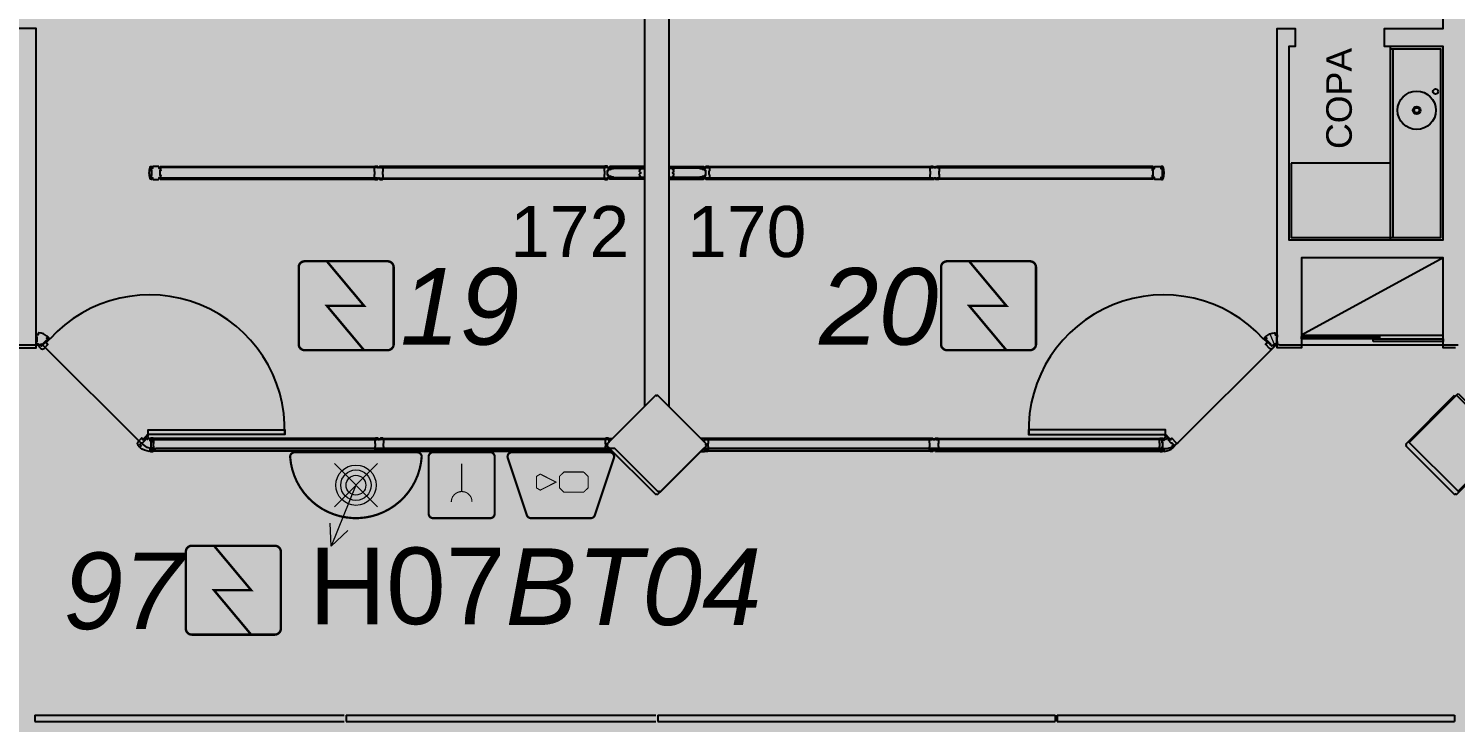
# Model space of a CAD drawing. Header units: metres. Extents: x -331 to 2982, y 362 to 2539.
# Drawn here: x 772.96 to 784.12, y 1624.64 to 1630.07 of the extents above; entities that cross this region are included whole.
import ezdxf

# ---------------------------------------------------------------- set-up
doc = ezdxf.new("R2010")
doc.units = ezdxf.units.M
doc.linetypes.add('XR_BL2_3 PAV$0$CONTINUOUS', pattern=[0])
doc.layers.get('0').update_dxf_attribs({"color": 251})
for name, color, linetype in [('__Lideranças', 251, 'Continuous'), ('ALV', 251, 'Continuous'), ('CX', 251, 'Continuous'), ('DET. FUMAÇA', 1, 'Continuous'), ('Detector_antigo', 84, 'Continuous'), ('Div', 251, 'Continuous'), ('Est', 251, 'Continuous'), ('Mob', 251, 'Continuous'), ('Texto_Salas', 251, 'Continuous'), ('vid', 251, 'Continuous')]:
    doc.layers.add(name, color=color, linetype=linetype)
doc.layers.add('_corredores', color=251, linetype='Continuous', plot=False)
doc.layers.add('_salas', color=251, linetype='Continuous', plot=False)
doc.layers.add('Botoeira_antiga', color=74, linetype='Continuous', lineweight=30)
doc.styles.add('ARIAL', font='arial.ttf')
doc.styles.get("Standard").update_dxf_attribs({"font": 'arial.ttf', "height": 0.3})
doc.styles.add('X3G_ENTITY_1416BAE9', font='arial.ttf', dxfattribs={"height": 0.6})
doc.styles.add('X3G_ENTITY_1422789F', font='arial.ttf', dxfattribs={"height": 0.4})
doc.styles.add('X3G_ENTITY_142278E1', font='arial.ttf', dxfattribs={"height": 0.4})
doc.styles.add('X3G_ENTITY_1422A055', font='arial.ttf', dxfattribs={"height": 0.6})

# ---------------------------------------------------------------- blocks, each defined once
blk = doc.blocks.new('WEW')
at = {"color": 1, "lineweight": 0, "true_color": 0xe60000}
for p, q in [((1781.244, 994.005), (1781.439, 994.482)), ((1781.439, 994.482), (1781.308, 994.36)), ((1781.439, 994.482), (1781.447, 994.302)), ((1781.075, 994.175), (1781.413, 993.836)), ((1781.413, 994.175), (1781.075, 993.836))]:
    blk.add_line(p, q, dxfattribs=at)
at = {"color": 1, "true_color": 0xe60000, "const_width": 0.0172}
for points in [[(1779.259, 993.747), (1780.023, 993.747, 0.511918), (1780.056, 993.793), (1779.907, 994.24, 0.322823), (1779.874, 994.263), (1779.408, 994.263, 0.322823), (1779.375, 994.24), (1779.226, 993.793, 0.511918)], [(1780.193, 994.263), (1780.641, 994.263, -0.414214), (1780.675, 994.229), (1780.675, 993.782, -0.414214), (1780.641, 993.747), (1780.193, 993.747, -0.414214), (1780.159, 993.782), (1780.159, 994.229, -0.414214)], [(1780.764, 993.748), (1781.724, 993.748, 0.435311), (1781.759, 993.784, 0.930949), (1780.73, 993.784, 0.435311)]]:
    blk.add_lwpolyline(points, format="xyb", close=True, dxfattribs=at)
at = {"color": 1, "true_color": 0xe60000, "const_width": 0.0086}
for points in [[(1780.336, 994.135), (1780.338, 994.117), (1780.344, 994.099), (1780.351, 994.088), (1780.365, 994.073), (1780.373, 994.067), (1780.386, 994.06), (1780.397, 994.057), (1780.413, 994.055), (1780.421, 994.055), (1780.431, 994.056), (1780.45, 994.062), (1780.464, 994.07), (1780.477, 994.082), (1780.488, 994.096), (1780.494, 994.11), (1780.497, 994.122), (1780.498, 994.13), (1780.498, 994.136)], [(1780.417, 993.837), (1780.417, 994.055)]]:
    blk.add_lwpolyline(points, dxfattribs=at)
for points in [[(1779.463, 994.06), (1779.617, 994.06), (1779.652, 994.026), (1779.652, 993.936), (1779.617, 993.902), (1779.463, 993.902), (1779.428, 993.936), (1779.428, 994.026)], [(1779.832, 993.936), (1779.832, 994.026), (1779.802, 994.044), (1779.679, 993.981), (1779.802, 993.918)]]:
    blk.add_lwpolyline(points, close=True, dxfattribs=at)
at = {"color": 1, "lineweight": 0, "true_color": 0xe60000}
for radius in [0.158, 0.119, 0.0774]:
    blk.add_circle((1781.244, 994.005), radius, dxfattribs=at)
blk = doc.blocks.new('Detector de fumaça')
at = {"layer": 'DET. FUMAÇA', "linetype": 'Continuous', "lineweight": 15, "const_width": 0.0187}
blk.add_lwpolyline([(774.599, 539.816), (775.249, 539.816, -0.414214), (775.296, 539.769), (775.296, 539.167, -0.414214), (775.249, 539.12), (774.599, 539.12, -0.414214), (774.553, 539.167), (774.553, 539.769, -0.414214)], format="xyb", close=True, dxfattribs=at)
blk.add_lwpolyline([(774.773, 539.816), (775.064, 539.468), (774.773, 539.468), (775.064, 539.12)], dxfattribs=at)

msp = doc.modelspace()

# ---------------------------------------------------------------- hatches: boundary and pattern name
at = {"layer": '_corredores', "transparency": 33554508}
h = msp.add_hatch(color=256, dxfattribs=at)
h.dxf.hatch_style = 1
h.paths.add_polyline_path([(849.579, 1608.941), (849.579, 1612.216), (852.229, 1612.216), (852.229, 1614.651), (851.629, 1614.651), (851.629, 1624.564), (870.399, 1624.564), (870.399, 1626.4), (870.209, 1626.4), (870.209, 1626.597), (870.023, 1626.784), (866.324, 1626.785), (866.308, 1626.751), (866.204, 1626.834), (865.442, 1627.594), (864.014, 1627.594), (862.586, 1627.594), (861.776, 1626.785), (861.74, 1626.785), (861.736, 1626.784), (861.723, 1626.783), (861.705, 1626.783), (858.111, 1626.785), (857.764, 1626.438), (857.417, 1626.785), (853.824, 1626.785), (853.808, 1626.751), (853.704, 1626.834), (852.942, 1627.594), (851.514, 1627.594), (849.768, 1627.594), (849.768, 1626.834), (849.628, 1626.834), (849.628, 1629.914), (841.254, 1629.914), (841.254, 1628.074), (840.494, 1628.074), (840.494, 1627.116), (840.776, 1626.834), (840.394, 1626.452), (840.062, 1626.785), (836.454, 1626.785), (836.439, 1626.751), (836.334, 1626.834), (835.573, 1627.594), (834.144, 1627.594), (832.716, 1627.594), (831.906, 1626.785), (831.87, 1626.785), (831.867, 1626.784), (831.853, 1626.783), (831.835, 1626.783), (828.241, 1626.785), (827.894, 1626.438), (827.548, 1626.785), (823.954, 1626.785), (823.938, 1626.751), (823.834, 1626.834), (823.072, 1627.594), (821.644, 1627.594), (820.215, 1627.594), (819.405, 1626.785), (819.37, 1626.785), (819.366, 1626.784), (819.353, 1626.783), (819.335, 1626.783), (815.741, 1626.785), (815.394, 1626.438), (815.047, 1626.785), (811.454, 1626.785), (811.438, 1626.751), (811.334, 1626.834), (810.572, 1627.594), (809.144, 1627.594), (807.715, 1627.594), (806.906, 1626.785), (806.87, 1626.785), (806.866, 1626.784), (806.853, 1626.783), (806.835, 1626.783), (803.241, 1626.785), (802.894, 1626.438), (802.547, 1626.785), (798.954, 1626.785), (798.938, 1626.751), (798.834, 1626.834), (798.072, 1627.594), (796.644, 1627.594), (795.215, 1627.594), (794.406, 1626.785), (794.37, 1626.785), (794.366, 1626.784), (794.353, 1626.783), (794.335, 1626.783), (790.741, 1626.785), (790.394, 1626.438), (790.047, 1626.785), (786.454, 1626.785), (786.438, 1626.751), (786.334, 1626.834), (785.572, 1627.594), (784.144, 1627.594), (782.716, 1627.594), (781.906, 1626.785), (781.87, 1626.785), (781.866, 1626.784), (781.853, 1626.783), (781.835, 1626.783), (778.241, 1626.785), (777.894, 1626.438), (777.547, 1626.785), (773.954, 1626.785), (773.938, 1626.751), (773.834, 1626.834), (773.072, 1627.594), (771.644, 1627.594), (770.216, 1627.594), (769.406, 1626.785), (769.37, 1626.785), (769.367, 1626.784), (769.353, 1626.783), (769.335, 1626.783), (765.635, 1626.784), (765.449, 1626.597), (765.449, 1626.4), (765.259, 1626.4), (765.259, 1624.564), (770.104, 1624.564), (770.104, 1614.651), (770.414, 1614.651), (770.414, 1605.531), (765.029, 1605.531), (765.029, 1610.831), (763.829, 1610.831), (763.829, 1605.531), (755.929, 1605.531), (755.929, 1610.831), (754.829, 1610.831), (754.829, 1605.531), (746.079, 1605.531), (746.079, 1601.916), (748.449, 1601.916), (748.449, 1603.616), (748.049, 1603.616), (748.049, 1603.816), (754.474, 1603.816), (754.474, 1603.616), (754.149, 1603.616), (754.149, 1601.916), (754.474, 1601.916), (754.474, 1601.716), (754.474, 1601.191), (757.974, 1601.191), (757.974, 1603.591), (757.974, 1603.791), (768.029, 1603.791), (768.029, 1603.771), (768.834, 1603.771), (768.834, 1595.811), (768.004, 1595.811), (768.004, 1595.791), (762.364, 1595.791), (762.364, 1590.581), (754.174, 1590.581), (754.174, 1593.066), (752.499, 1593.066), (752.499, 1560.541), (752.299, 1560.541), (752.299, 1561.441), (751.199, 1561.441), (751.199, 1558.116), (752.299, 1558.116), (752.299, 1559.116), (752.499, 1559.116), (752.499, 1557.116), (755.419, 1557.116), (755.419, 1558.966), (753.924, 1558.966), (753.924, 1563.441), (754.189, 1563.441), (754.189, 1587.651), (760.824, 1587.651), (760.824, 1587.741), (768.929, 1587.741), (768.929, 1563.841), (770.329, 1563.841), (770.329, 1587.741), (771.929, 1587.741), (773.029, 1587.741), (775.879, 1587.741), (775.879, 1586.641), (777.179, 1586.641), (777.179, 1587.741), (788.779, 1587.741), (788.779, 1586.641), (790.079, 1586.641), (790.079, 1587.741), (802.329, 1587.741), (804.029, 1587.741), (844.979, 1587.741), (844.979, 1587.916), (845.279, 1587.916), (845.279, 1587.563), (845.279, 1563.241), (806.429, 1563.241), (806.429, 1563.441), (806.629, 1563.441), (806.629, 1565.791), (806.229, 1565.791), (806.229, 1585.191), (806.629, 1585.191), (806.629, 1587.541), (803.039, 1587.541), (803.039, 1576.841), (798.689, 1576.841), (796.094, 1576.841, -0.496898), (794.36, 1575.527), (793.559, 1573.063), (798.509, 1571.449), (798.509, 1560.721), (794.829, 1560.721), (794.829, 1560.541), (794.829, 1557.551), (801.129, 1557.551), (801.129, 1556.451), (802.329, 1556.451), (802.329, 1557.551), (805.229, 1557.551), (805.229, 1556.451), (806.429, 1556.451), (806.429, 1560.691), (845.279, 1560.691), (845.279, 1555.997), (846.404, 1555.997), (846.404, 1556.891), (846.054, 1556.891), (846.054, 1556.991), (846.454, 1556.991), (846.454, 1560.691), (849.204, 1560.691), (849.204, 1556.991), (849.604, 1556.991), (849.604, 1556.891), (849.254, 1556.891), (849.254, 1555.997), (850.479, 1555.997), (850.479, 1563.241), (849.579, 1563.241), (849.579, 1572.291), (849.579, 1575.941), (849.579, 1587.563), (849.579, 1588.141), (849.679, 1588.141), (849.679, 1587.991), (866.719, 1587.991), (870.339, 1587.991), (870.339, 1595.791), (866.429, 1595.791), (866.429, 1595.721), (852.429, 1595.721), (852.429, 1590.391), (849.579, 1590.391)])
h.paths.add_polyline_path([(845.139, 1595.841), (845.279, 1595.841), (845.279, 1590.341), (839.679, 1590.341), (775.879, 1590.341), (773.004, 1590.341), (773.004, 1595.811), (771.774, 1595.811), (771.774, 1603.766), (773.119, 1603.766), (773.119, 1603.821), (845.139, 1603.821)], flags=16)
h.paths.add_polyline_path([(846.026, 1605.531), (845.019, 1605.531), (845.019, 1609.931), (845.029, 1610.831), (843.829, 1610.831), (843.829, 1605.531), (835.029, 1605.531), (835.029, 1610.831), (833.829, 1610.831), (833.829, 1605.531), (825.029, 1605.531), (825.029, 1610.831), (823.829, 1610.831), (823.829, 1605.531), (815.029, 1605.531), (815.029, 1610.831), (813.829, 1610.831), (813.829, 1605.531), (805.029, 1605.531), (805.029, 1610.831), (803.829, 1610.831), (803.829, 1605.531), (795.029, 1605.531), (795.029, 1610.831), (793.829, 1610.831), (793.829, 1605.531), (785.029, 1605.531), (785.029, 1610.831), (783.829, 1610.831), (783.829, 1605.531), (775.029, 1605.531), (775.029, 1610.831), (773.999, 1610.831), (773.999, 1605.531), (773.214, 1605.531), (773.214, 1614.651), (773.144, 1614.651), (773.144, 1620.131), (775.164, 1620.131), (775.164, 1622.051), (773.644, 1622.051), (773.644, 1621.631), (773.184, 1621.631), (773.184, 1624.564), (845.949, 1624.563), (845.949, 1621.631), (845.489, 1621.631), (845.489, 1622.051), (843.989, 1622.051), (843.989, 1621.631), (843.969, 1620.131), (845.949, 1620.131), (845.949, 1614.651), (846.026, 1614.651)], flags=16)
h.paths.add_polyline_path([(865.19, 1593.806, -2.788173), (864.407, 1590.628), (864.569, 1590.706), (864.758, 1590.381), (866.058, 1591.278, -0.450063), (866.35, 1592.463), (865.616, 1593.862), (865.298, 1593.662)], flags=16)
h.paths.add_polyline_path([(845.264, 1626.452), (844.882, 1626.834), (845.264, 1627.216), (845.646, 1626.834)], flags=16)
h.paths.add_polyline_path([(851.514, 1626.452), (851.132, 1626.834), (851.514, 1627.216), (851.896, 1626.834)], flags=16)
h.paths.add_polyline_path([(834.144, 1626.452), (833.762, 1626.834), (834.144, 1627.216), (834.526, 1626.834)], flags=16)
h.paths.add_polyline_path([(864.014, 1626.452), (863.632, 1626.834), (864.014, 1627.216), (864.396, 1626.834)], flags=16)
h.paths.add_polyline_path([(821.644, 1626.452), (821.262, 1626.834), (821.644, 1627.216), (822.026, 1626.834)], flags=16)
h.paths.add_polyline_path([(809.526, 1626.834), (809.144, 1626.452), (808.762, 1626.834), (809.144, 1627.216)], flags=16)
h.paths.add_polyline_path([(797.026, 1626.834), (796.644, 1626.452), (796.262, 1626.834), (796.644, 1627.216)], flags=16)
h.paths.add_polyline_path([(784.526, 1626.834), (784.144, 1626.452), (783.762, 1626.834), (784.144, 1627.216)], flags=16)
h.paths.add_polyline_path([(772.026, 1626.834), (771.644, 1626.452), (771.262, 1626.834), (771.644, 1627.216)], flags=16)
h.paths.add_polyline_path([(767.575, 1593.944), (767.428, 1593.841), (767.223, 1594.085), (766.329, 1593.191, -0.414214), (766.329, 1592.392), (767.223, 1591.497), (767.428, 1591.741), (767.575, 1591.638, -3.171595)], flags=16)
at = {"layer": '_salas', "transparency": 33554559}
h = msp.add_hatch(color=256, dxfattribs=at)
h.dxf.hatch_style = 1
h.paths.add_polyline_path([(870.379, 1637.729), (851.629, 1637.729), (851.629, 1639.284), (851.299, 1639.284), (851.299, 1637.729), (840.564, 1637.729), (840.564, 1639.284), (840.234, 1639.284), (840.234, 1637.729), (765.239, 1637.729), (765.239, 1626.38), (765.429, 1626.38), (765.429, 1626.577), (765.615, 1626.764), (769.35, 1626.765), (769.383, 1626.773), (769.434, 1626.814), (770.192, 1627.57), (770.205, 1627.583), (770.229, 1627.574), (771.624, 1627.574), (773.019, 1627.574), (773.043, 1627.583), (773.056, 1627.57), (773.814, 1626.814), (773.866, 1626.773), (773.898, 1626.765), (777.527, 1626.765), (777.867, 1626.425), (777.881, 1626.425), (778.221, 1626.765), (781.85, 1626.765), (781.882, 1626.773), (781.934, 1626.814), (782.692, 1627.57), (782.705, 1627.583), (782.729, 1627.574), (784.124, 1627.574), (785.519, 1627.574), (785.543, 1627.583), (785.556, 1627.57), (786.314, 1626.814), (786.365, 1626.773), (786.398, 1626.765), (790.027, 1626.765), (790.367, 1626.425), (790.374, 1626.432), (790.721, 1626.765), (794.35, 1626.765), (794.382, 1626.773), (794.434, 1626.814), (795.191, 1627.57), (795.205, 1627.583), (795.229, 1627.574), (796.624, 1627.574), (798.019, 1627.574), (798.043, 1627.583), (798.056, 1627.57), (798.814, 1626.814), (798.865, 1626.773), (798.898, 1626.765), (802.527, 1626.765), (802.867, 1626.425), (802.874, 1626.432), (803.221, 1626.765), (806.85, 1626.765), (806.882, 1626.773), (806.934, 1626.814), (807.691, 1627.57), (807.705, 1627.583), (807.729, 1627.574), (809.124, 1627.574), (810.519, 1627.574), (810.543, 1627.583), (810.556, 1627.57), (811.314, 1626.814), (811.365, 1626.773), (811.398, 1626.765), (815.027, 1626.765), (815.367, 1626.425), (815.374, 1626.432), (815.721, 1626.765), (819.35, 1626.765), (819.382, 1626.773), (819.434, 1626.814), (820.191, 1627.57), (820.204, 1627.583), (820.229, 1627.574), (821.624, 1627.574), (823.019, 1627.574), (823.043, 1627.583), (823.056, 1627.57), (823.814, 1626.814), (823.865, 1626.773), (823.898, 1626.765), (827.528, 1626.765), (827.867, 1626.425), (827.874, 1626.432), (828.221, 1626.765), (831.85, 1626.765), (831.883, 1626.773), (831.935, 1626.814), (832.692, 1627.57), (832.705, 1627.583), (832.729, 1627.574), (834.124, 1627.574), (835.519, 1627.574), (835.544, 1627.583), (835.557, 1627.57), (836.314, 1626.814), (836.366, 1626.773), (836.398, 1626.765), (840.042, 1626.765), (840.374, 1626.432), (840.756, 1626.814), (840.474, 1627.096), (840.474, 1628.054), (841.234, 1628.054), (841.234, 1629.894), (849.608, 1629.894), (849.608, 1626.814), (849.748, 1626.814), (849.748, 1627.574), (851.494, 1627.574), (852.889, 1627.574), (852.913, 1627.583), (852.926, 1627.57), (853.684, 1626.814), (853.736, 1626.773), (853.768, 1626.765), (857.397, 1626.765), (857.737, 1626.425), (857.744, 1626.432), (858.091, 1626.765), (861.72, 1626.765), (861.752, 1626.773), (861.804, 1626.814), (862.562, 1627.57), (862.575, 1627.583), (862.599, 1627.574), (863.994, 1627.574), (865.389, 1627.574), (865.413, 1627.583), (865.426, 1627.57), (866.184, 1626.814), (866.235, 1626.773), (866.268, 1626.765), (870.003, 1626.764), (870.189, 1626.577), (870.189, 1626.38), (870.379, 1626.38), (870.379, 1626.38)])
h = msp.add_hatch(color=256, dxfattribs=at)
h.dxf.hatch_style = 1
h.paths.add_polyline_path([(870.399, 1637.749), (851.649, 1637.749), (851.649, 1639.304), (851.319, 1639.304), (851.319, 1637.749), (840.584, 1637.749), (840.584, 1639.304), (840.254, 1639.304), (840.254, 1637.749), (765.259, 1637.749), (765.259, 1626.4), (765.449, 1626.4), (765.449, 1626.597), (765.635, 1626.784), (769.37, 1626.785), (769.403, 1626.793), (769.454, 1626.834), (770.212, 1627.59), (770.225, 1627.603), (770.249, 1627.594), (771.644, 1627.594), (773.039, 1627.594), (773.063, 1627.603), (773.076, 1627.59), (773.834, 1626.834), (773.886, 1626.793), (773.918, 1626.785), (777.547, 1626.785), (777.887, 1626.445), (777.894, 1626.452), (778.241, 1626.785), (781.87, 1626.785), (781.902, 1626.793), (781.954, 1626.834), (782.712, 1627.59), (782.725, 1627.603), (782.749, 1627.594), (784.144, 1627.594), (785.539, 1627.594), (785.563, 1627.603), (785.576, 1627.59), (786.334, 1626.834), (786.385, 1626.793), (786.418, 1626.785), (790.047, 1626.785), (790.387, 1626.445), (790.394, 1626.452), (790.741, 1626.785), (794.37, 1626.785), (794.402, 1626.793), (794.454, 1626.834), (795.211, 1627.59), (795.225, 1627.603), (795.249, 1627.594), (796.644, 1627.594), (798.039, 1627.594), (798.063, 1627.603), (798.076, 1627.59), (798.834, 1626.834), (798.885, 1626.793), (798.918, 1626.785), (802.547, 1626.785), (802.887, 1626.445), (802.894, 1626.452), (803.241, 1626.785), (806.87, 1626.785), (806.902, 1626.793), (806.954, 1626.834), (807.711, 1627.59), (807.725, 1627.603), (807.749, 1627.594), (809.144, 1627.594), (810.539, 1627.594), (810.563, 1627.603), (810.576, 1627.59), (811.334, 1626.834), (811.385, 1626.793), (811.418, 1626.785), (815.047, 1626.785), (815.387, 1626.445), (815.394, 1626.452), (815.741, 1626.785), (819.37, 1626.785), (819.402, 1626.793), (819.454, 1626.834), (820.211, 1627.59), (820.224, 1627.603), (820.249, 1627.594), (821.644, 1627.594), (823.039, 1627.594), (823.063, 1627.603), (823.076, 1627.59), (823.834, 1626.834), (823.885, 1626.793), (823.918, 1626.785), (827.548, 1626.785), (827.887, 1626.445), (827.894, 1626.452), (828.241, 1626.785), (831.87, 1626.785), (831.903, 1626.793), (831.955, 1626.834), (832.712, 1627.59), (832.725, 1627.603), (832.749, 1627.594), (834.144, 1627.594), (835.539, 1627.594), (835.564, 1627.603), (835.577, 1627.59), (836.334, 1626.834), (836.386, 1626.793), (836.418, 1626.785), (840.062, 1626.785), (840.394, 1626.452), (840.776, 1626.834), (840.494, 1627.116), (840.494, 1628.074), (841.254, 1628.074), (841.254, 1629.914), (849.628, 1629.914), (849.628, 1626.834), (849.768, 1626.834), (849.768, 1627.594), (851.514, 1627.594), (852.909, 1627.594), (852.933, 1627.603), (852.946, 1627.59), (853.704, 1626.834), (853.756, 1626.793), (853.788, 1626.785), (857.417, 1626.785), (857.757, 1626.445), (857.764, 1626.452), (858.111, 1626.785), (861.74, 1626.785), (861.772, 1626.793), (861.824, 1626.834), (862.582, 1627.59), (862.595, 1627.603), (862.619, 1627.594), (864.014, 1627.594), (865.409, 1627.594), (865.433, 1627.603), (865.446, 1627.59), (866.204, 1626.834), (866.255, 1626.793), (866.288, 1626.785), (870.023, 1626.784), (870.209, 1626.597), (870.209, 1626.4), (870.399, 1626.4), (870.399, 1626.4)])
h = msp.add_hatch(color=256, dxfattribs=at)
h.dxf.hatch_style = 1
h.paths.add_polyline_path([(771.624, 1626.432), (772.006, 1626.814), (771.624, 1627.196), (771.242, 1626.814)])
h.paths.add_polyline_path([(784.506, 1626.814), (784.124, 1627.196), (783.742, 1626.814), (784.124, 1626.432)])
h = msp.add_hatch(color=256, dxfattribs=at)
h.dxf.hatch_style = 1
h.paths.add_polyline_path([(771.644, 1626.452), (772.026, 1626.834), (771.644, 1627.216), (771.262, 1626.834)])
h.paths.add_polyline_path([(784.526, 1626.834), (784.144, 1627.216), (783.762, 1626.834), (784.144, 1626.452)])

# ---------------------------------------------------------------- linework, layer by layer
at = {"color": 251, "true_color": 0x606060}
msp.add_lwpolyline([(784.144, 1627.594), (782.749, 1627.594), (782.725, 1627.603), (782.712, 1627.59), (781.954, 1626.834), (781.902, 1626.793), (781.866, 1626.784), (781.853, 1626.783), (781.835, 1626.783), (781.834, 1626.785), (778.241, 1626.785), (777.901, 1626.445), (777.894, 1626.452), (777.887, 1626.445), (777.547, 1626.785), (773.954, 1626.785), (773.953, 1626.783), (773.935, 1626.783), (773.922, 1626.784), (773.886, 1626.793), (773.834, 1626.834), (773.076, 1627.59), (773.063, 1627.603), (773.039, 1627.594), (771.644, 1627.594)], dxfattribs=at)
at = {"color": 251}
msp.add_lwpolyline([(784.144, 1627.216), (784.526, 1626.834), (784.144, 1626.452), (783.762, 1626.834)], close=True, dxfattribs=at)
msp.add_lwpolyline([(784.144, 1627.216), (784.526, 1626.834), (784.144, 1626.452), (783.762, 1626.834)], close=True, dxfattribs=at)
at = {"layer": '__Lideranças', "lineweight": 0}
msp.add_line((782.672, 1627.683), (782.711, 1627.59), dxfattribs=at)
at = {"layer": 'ALV'}
for p, q in [((777.779, 1635.113), (777.779, 1627.115)), ((777.969, 1635.113), (777.969, 1627.115))]:
    msp.add_line(p, q, dxfattribs=at)
for points in [[(784.124, 1627.574), (784.029, 1627.574), (784.029, 1628.279), (782.919, 1628.279), (782.919, 1627.574), (782.729, 1627.574), (782.729, 1630.074), (782.869, 1630.074), (782.869, 1629.934), (782.819, 1629.934), (782.819, 1628.419), (784.029, 1628.419), (784.029, 1629.934), (783.569, 1629.934), (783.569, 1630.074), (784.029, 1630.074), (784.029, 1631.274)], [(772.829, 1627.574), (773.019, 1627.574), (773.019, 1630.074), (772.879, 1630.074)]]:
    msp.add_lwpolyline(points, dxfattribs=at)
at = {"layer": 'CX'}
for points in [[(773.92, 1628.893, -0.32019), (773.911, 1628.9, 0.002744), (773.908, 1628.911, -0.332744), (773.908, 1628.912, 0.702025), (773.907, 1628.916, -0.317833), (773.907, 1628.917, -0.05088), (773.904, 1628.944, -0.05088), (773.907, 1628.972, -0.317833), (773.907, 1628.973, 0.702025), (773.908, 1628.977, -0.332744), (773.908, 1628.978, 0.002744), (773.911, 1628.989, -0.32019), (773.92, 1628.995), (773.923, 1628.995, -0.414214), (773.928, 1628.99), (773.928, 1628.979), (773.915, 1628.979), (773.915, 1628.962, 0.414214), (773.915, 1628.962), (773.916, 1628.962), (773.916, 1628.963, -0.414214), (773.918, 1628.965), (773.92, 1628.965), (773.92, 1628.924), (773.918, 1628.924, -0.414214), (773.916, 1628.926), (773.916, 1628.927), (773.915, 1628.927, 0.414214), (773.915, 1628.926), (773.915, 1628.909), (773.928, 1628.909), (773.928, 1628.898, -0.414214), (773.923, 1628.893)], [(773.993, 1628.965), (773.993, 1628.962), (773.994, 1628.962, 0.414214), (773.995, 1628.962), (773.995, 1628.979), (773.98, 1628.979), (773.98, 1628.99, 0.414214), (773.975, 1628.995), (773.935, 1628.995, 0.414214), (773.93, 1628.99), (773.93, 1628.979), (773.915, 1628.979), (773.915, 1628.962, 0.414214), (773.915, 1628.962), (773.916, 1628.962), (773.916, 1628.963, -0.414214), (773.918, 1628.965), (773.92, 1628.965), (773.92, 1628.924), (773.918, 1628.924, -0.414214), (773.916, 1628.926), (773.916, 1628.927), (773.915, 1628.927, 0.414214), (773.915, 1628.926), (773.915, 1628.909), (773.93, 1628.909), (773.93, 1628.898, 0.414214), (773.935, 1628.893), (773.955, 1628.893), (773.975, 1628.893, 0.414214), (773.98, 1628.898), (773.98, 1628.909), (773.995, 1628.909), (773.995, 1628.926, 0.414214), (773.994, 1628.927), (773.993, 1628.927), (773.993, 1628.924), (773.99, 1628.924), (773.99, 1628.965)], [(775.7, 1628.986), (775.696, 1628.986, 0.414214), (775.693, 1628.983), (775.693, 1628.989, 0.439162), (775.687, 1628.995), (775.669, 1628.995, 0.414214), (775.668, 1628.994), (775.668, 1628.994), (775.683, 1628.994), (775.683, 1628.987), (775.668, 1628.987, 0.322891), (775.663, 1628.981), (775.663, 1628.961, 0.13729), (775.663, 1628.958), (775.665, 1628.956, -0.13729), (775.666, 1628.953), (775.666, 1628.944), (775.666, 1628.935, -0.13729), (775.665, 1628.933), (775.663, 1628.93, 0.13729), (775.663, 1628.928), (775.663, 1628.907, 0.322891), (775.668, 1628.902), (775.683, 1628.902), (775.683, 1628.895), (775.668, 1628.895), (775.668, 1628.894, 0.414214), (775.669, 1628.893), (775.687, 1628.893, 0.439162), (775.693, 1628.9), (775.693, 1628.905, 0.414214), (775.696, 1628.902), (775.7, 1628.902, 0.414214), (775.703, 1628.905), (775.703, 1628.9, 0.439162), (775.709, 1628.893), (775.727, 1628.893, 0.414214), (775.728, 1628.894), (775.728, 1628.895), (775.713, 1628.895), (775.713, 1628.902), (775.728, 1628.902, 0.322891), (775.734, 1628.907), (775.734, 1628.928, 0.13729), (775.733, 1628.93), (775.731, 1628.933, -0.13729), (775.731, 1628.935), (775.731, 1628.944), (775.731, 1628.953, -0.13729), (775.731, 1628.956), (775.733, 1628.958, 0.13729), (775.734, 1628.961), (775.734, 1628.981, 0.322891), (775.728, 1628.987), (775.713, 1628.987), (775.713, 1628.994), (775.728, 1628.994), (775.728, 1628.994, 0.414214), (775.727, 1628.995), (775.709, 1628.995, 0.439162), (775.703, 1628.989), (775.703, 1628.983, 0.414214)], [(777.74, 1628.956), (777.742, 1628.967, -0.194954), (777.743, 1628.968), (777.745, 1628.969, 0.387702), (777.745, 1628.972), (777.744, 1628.975), (777.744, 1628.975), (777.746, 1628.971), (777.747, 1628.971), (777.747, 1628.978), (777.735, 1628.978), (777.735, 1628.979), (777.779, 1628.979), (777.779, 1628.909), (777.735, 1628.909), (777.735, 1628.911), (777.747, 1628.911), (777.747, 1628.917), (777.746, 1628.918), (777.744, 1628.914), (777.744, 1628.914), (777.745, 1628.917, 0.387702), (777.745, 1628.92), (777.743, 1628.921, -0.194954), (777.742, 1628.922), (777.74, 1628.932, -0.268551), (777.741, 1628.937), (777.749, 1628.942), (777.749, 1628.946), (777.741, 1628.952, -0.268551)], [(778.008, 1628.956), (778.006, 1628.967, 0.194954), (778.005, 1628.968), (778.003, 1628.969, -0.387702), (778.003, 1628.972), (778.004, 1628.975), (778.004, 1628.975), (778.002, 1628.971), (778.001, 1628.971), (778.001, 1628.978), (778.013, 1628.978), (778.013, 1628.979), (777.969, 1628.979), (777.969, 1628.909), (778.013, 1628.909), (778.013, 1628.911), (778.001, 1628.911), (778.001, 1628.917), (778.002, 1628.918), (778.004, 1628.914), (778.004, 1628.914), (778.003, 1628.917, -0.387702), (778.003, 1628.92), (778.005, 1628.921, 0.194954), (778.006, 1628.922), (778.008, 1628.932, 0.268551), (778.007, 1628.937), (777.999, 1628.942), (777.999, 1628.946), (778.007, 1628.952, 0.268551)], [(780.048, 1628.986), (780.052, 1628.986, -0.414214), (780.055, 1628.983), (780.055, 1628.989, -0.439162), (780.061, 1628.995), (780.079, 1628.995, -0.414214), (780.08, 1628.994), (780.08, 1628.994), (780.065, 1628.994), (780.065, 1628.987), (780.08, 1628.987, -0.322891), (780.085, 1628.981), (780.085, 1628.961, -0.13729), (780.085, 1628.958), (780.083, 1628.956, 0.13729), (780.082, 1628.953), (780.082, 1628.944), (780.082, 1628.935, 0.13729), (780.083, 1628.933), (780.085, 1628.93, -0.13729), (780.085, 1628.928), (780.085, 1628.907, -0.322891), (780.08, 1628.902), (780.065, 1628.902), (780.065, 1628.895), (780.08, 1628.895), (780.08, 1628.894, -0.414214), (780.079, 1628.893), (780.061, 1628.893, -0.439162), (780.055, 1628.9), (780.055, 1628.905, -0.414214), (780.052, 1628.902), (780.048, 1628.902, -0.414214), (780.045, 1628.905), (780.045, 1628.9, -0.439162), (780.039, 1628.893), (780.021, 1628.893, -0.414214), (780.02, 1628.894), (780.02, 1628.895), (780.035, 1628.895), (780.035, 1628.902), (780.02, 1628.902, -0.322891), (780.014, 1628.907), (780.014, 1628.928, -0.13729), (780.015, 1628.93), (780.017, 1628.933, 0.13729), (780.017, 1628.935), (780.017, 1628.944), (780.017, 1628.953, 0.13729), (780.017, 1628.956), (780.015, 1628.958, -0.13729), (780.014, 1628.961), (780.014, 1628.981, -0.322891), (780.02, 1628.987), (780.035, 1628.987), (780.035, 1628.994), (780.02, 1628.994), (780.02, 1628.994, -0.414214), (780.021, 1628.995), (780.039, 1628.995, -0.439162), (780.045, 1628.989), (780.045, 1628.983, -0.414214)], [(781.755, 1628.965), (781.755, 1628.962), (781.754, 1628.962, -0.414214), (781.753, 1628.962), (781.753, 1628.979), (781.768, 1628.979), (781.768, 1628.99, -0.414214), (781.773, 1628.995), (781.813, 1628.995, -0.414214), (781.818, 1628.99), (781.818, 1628.979), (781.833, 1628.979), (781.833, 1628.962, -0.414214), (781.833, 1628.962), (781.832, 1628.962), (781.832, 1628.963, 0.414214), (781.83, 1628.965), (781.828, 1628.965), (781.828, 1628.924), (781.83, 1628.924, 0.414214), (781.832, 1628.926), (781.832, 1628.927), (781.833, 1628.927, -0.414214), (781.833, 1628.926), (781.833, 1628.909), (781.818, 1628.909), (781.818, 1628.898, -0.414214), (781.813, 1628.893), (781.793, 1628.893), (781.773, 1628.893, -0.414214), (781.768, 1628.898), (781.768, 1628.909), (781.753, 1628.909), (781.753, 1628.926, -0.414214), (781.754, 1628.927), (781.755, 1628.927), (781.755, 1628.924), (781.758, 1628.924), (781.758, 1628.965)], [(781.828, 1628.893, 0.32019), (781.837, 1628.9, -0.002744), (781.84, 1628.911, 0.332744), (781.84, 1628.912, -0.702025), (781.841, 1628.916, 0.317833), (781.841, 1628.917, 0.05088), (781.844, 1628.944, 0.05088), (781.841, 1628.972, 0.317833), (781.841, 1628.973, -0.702025), (781.84, 1628.977, 0.332744), (781.84, 1628.978, -0.002744), (781.837, 1628.989, 0.32019), (781.828, 1628.995), (781.825, 1628.995, 0.414214), (781.82, 1628.99), (781.82, 1628.979), (781.833, 1628.979), (781.833, 1628.962, -0.414214), (781.833, 1628.962), (781.832, 1628.962), (781.832, 1628.963, 0.414214), (781.83, 1628.965), (781.828, 1628.965), (781.828, 1628.924), (781.83, 1628.924, 0.414214), (781.832, 1628.926), (781.832, 1628.927), (781.833, 1628.927, -0.414214), (781.833, 1628.926), (781.833, 1628.909), (781.82, 1628.909), (781.82, 1628.898, 0.414214), (781.825, 1628.893)], [(773.019, 1627.659, 0.414214), (773.02, 1627.658), (773.021, 1627.658), (773.021, 1627.659, -0.414214), (773.023, 1627.661), (773.024, 1627.661), (773.024, 1627.641), (773.024, 1627.621), (773.023, 1627.621, -0.414214), (773.021, 1627.622), (773.021, 1627.623), (773.02, 1627.623, 0.414214), (773.019, 1627.623), (773.019, 1627.606), (773.034, 1627.606), (773.034, 1627.595, 0.668179), (773.043, 1627.591), (773.051, 1627.599), (773.061, 1627.589), (773.073, 1627.601, 0.414214), (773.073, 1627.601), (773.073, 1627.602), (773.072, 1627.601, -0.414214), (773.069, 1627.601), (773.068, 1627.603), (773.097, 1627.631), (773.098, 1627.63, -0.414214), (773.098, 1627.627), (773.097, 1627.627), (773.098, 1627.626, 0.414214), (773.099, 1627.626), (773.111, 1627.638), (773.1, 1627.649), (773.108, 1627.657, 0.441105), (773.108, 1627.664, 0.152372), (773.04, 1627.692, 0.441105), (773.034, 1627.687), (773.034, 1627.676), (773.019, 1627.676)], [(782.729, 1627.659, -0.414214), (782.728, 1627.658), (782.727, 1627.658), (782.727, 1627.659, 0.414214), (782.725, 1627.661), (782.724, 1627.661), (782.724, 1627.641), (782.724, 1627.621), (782.725, 1627.621, 0.414214), (782.727, 1627.622), (782.727, 1627.623), (782.728, 1627.623, -0.414214), (782.729, 1627.623), (782.729, 1627.606), (782.714, 1627.606), (782.714, 1627.595, -0.668179), (782.705, 1627.591), (782.697, 1627.599), (782.687, 1627.589), (782.675, 1627.601, -0.414214), (782.675, 1627.601), (782.675, 1627.602), (782.676, 1627.601, 0.414214), (782.679, 1627.601), (782.68, 1627.603), (782.651, 1627.631), (782.65, 1627.63, 0.414214), (782.65, 1627.627), (782.651, 1627.627), (782.65, 1627.626, -0.414214), (782.649, 1627.626), (782.637, 1627.638), (782.648, 1627.649), (782.64, 1627.657, -0.441105), (782.64, 1627.664, -0.152372), (782.708, 1627.692, -0.441105), (782.714, 1627.687), (782.714, 1627.676), (782.729, 1627.676)], [(773.89, 1626.857), (773.897, 1626.864, 0.414214), (773.897, 1626.871), (773.888, 1626.88, 0.414214), (773.886, 1626.88), (773.878, 1626.872), (773.879, 1626.871), (773.878, 1626.871), (773.877, 1626.872), (773.877, 1626.872), (773.886, 1626.881, -0.294496), (773.888, 1626.882, 3.099483), (773.884, 1626.888), (773.882, 1626.886), (773.883, 1626.885), (773.862, 1626.864), (773.864, 1626.862), (773.874, 1626.872), (773.874, 1626.871), (773.865, 1626.863), (773.868, 1626.86), (773.867, 1626.86), (773.866, 1626.861), (773.858, 1626.853), (773.853, 1626.858), (773.852, 1626.855), (773.848, 1626.86), (773.851, 1626.86), (773.845, 1626.866, 0.414214), (773.842, 1626.866), (773.814, 1626.837, 0.414214), (773.814, 1626.814), (773.827, 1626.8, 0.422579), (773.834, 1626.801), (773.841, 1626.808), (773.831, 1626.818), (773.843, 1626.83, -0.414214), (773.843, 1626.83), (773.844, 1626.829), (773.843, 1626.829, 0.414214), (773.843, 1626.826), (773.845, 1626.825), (773.873, 1626.854), (773.872, 1626.855, 0.414214), (773.869, 1626.855), (773.869, 1626.854), (773.868, 1626.855, -0.414214), (773.868, 1626.855), (773.88, 1626.868)], [(773.922, 1626.78), (773.907, 1626.78), (773.907, 1626.769, -0.440902), (773.902, 1626.764, -0.152386), (773.834, 1626.792, -0.440902), (773.833, 1626.8), (773.841, 1626.807), (773.831, 1626.818), (773.843, 1626.83, -0.414214), (773.843, 1626.83), (773.844, 1626.829), (773.843, 1626.829, 0.414214), (773.843, 1626.826), (773.845, 1626.825), (773.873, 1626.854), (773.872, 1626.855, 0.414214), (773.869, 1626.855), (773.869, 1626.854), (773.868, 1626.855, -0.414214), (773.868, 1626.855), (773.88, 1626.868), (773.891, 1626.857), (773.898, 1626.865, -0.668179), (773.907, 1626.861), (773.907, 1626.85), (773.922, 1626.85), (773.922, 1626.833, -0.414214), (773.921, 1626.833), (773.92, 1626.833), (773.92, 1626.834, 0.414214), (773.919, 1626.835), (773.917, 1626.835), (773.917, 1626.815), (773.917, 1626.795), (773.919, 1626.795, 0.414214), (773.92, 1626.797), (773.92, 1626.798), (773.921, 1626.798, -0.414214), (773.922, 1626.797)], [(773.94, 1626.798, 0.13729), (773.939, 1626.801), (773.937, 1626.804, -0.13729), (773.936, 1626.806), (773.936, 1626.815), (773.936, 1626.824, -0.13729), (773.937, 1626.827), (773.939, 1626.829, 0.13729), (773.94, 1626.832), (773.94, 1626.852, 0.322891), (773.934, 1626.857), (773.919, 1626.857), (773.919, 1626.865), (773.934, 1626.865), (773.934, 1626.865, 0.414214), (773.933, 1626.866), (773.915, 1626.866, 0.439162), (773.909, 1626.86), (773.909, 1626.85), (773.922, 1626.85), (773.922, 1626.833, -0.414214), (773.921, 1626.833), (773.92, 1626.833), (773.92, 1626.834, 0.414214), (773.919, 1626.835), (773.917, 1626.835), (773.917, 1626.815), (773.917, 1626.795), (773.919, 1626.795, 0.414214), (773.92, 1626.797), (773.92, 1626.798), (773.921, 1626.798, -0.414214), (773.922, 1626.797), (773.922, 1626.78), (773.909, 1626.78), (773.909, 1626.77, 0.439162), (773.915, 1626.763), (773.933, 1626.763, 0.414214), (773.934, 1626.764), (773.934, 1626.764), (773.919, 1626.764), (773.919, 1626.772), (773.934, 1626.772, 0.322891), (773.94, 1626.777)], [(775.705, 1626.857), (775.701, 1626.857, 0.414214), (775.698, 1626.854), (775.698, 1626.859, 0.439162), (775.692, 1626.866), (775.674, 1626.866, 0.414214), (775.673, 1626.865), (775.673, 1626.864), (775.688, 1626.864), (775.688, 1626.857), (775.673, 1626.857, 0.322891), (775.668, 1626.852), (775.668, 1626.831, 0.13729), (775.668, 1626.829), (775.67, 1626.826, -0.13729), (775.671, 1626.823), (775.671, 1626.815), (775.671, 1626.806, -0.13729), (775.67, 1626.803), (775.668, 1626.8, 0.13729), (775.668, 1626.798), (775.668, 1626.778, 0.322891), (775.673, 1626.772), (775.688, 1626.772), (775.688, 1626.765), (775.673, 1626.765), (775.673, 1626.765, 0.414214), (775.674, 1626.764), (775.692, 1626.764, 0.439162), (775.698, 1626.77), (775.698, 1626.776, 0.414214), (775.701, 1626.773), (775.705, 1626.773, 0.414214), (775.708, 1626.776), (775.708, 1626.77, 0.439162), (775.714, 1626.764), (775.732, 1626.764, 0.414214), (775.733, 1626.765), (775.733, 1626.765), (775.718, 1626.765), (775.718, 1626.772), (775.733, 1626.772, 0.322891), (775.739, 1626.778), (775.739, 1626.798, 0.13729), (775.738, 1626.8), (775.736, 1626.803, -0.13729), (775.736, 1626.806), (775.736, 1626.815), (775.736, 1626.823, -0.13729), (775.736, 1626.826), (775.738, 1626.829, 0.13729), (775.739, 1626.831), (775.739, 1626.852, 0.322891), (775.733, 1626.857), (775.718, 1626.857), (775.718, 1626.864), (775.733, 1626.864), (775.733, 1626.865, 0.414214), (775.732, 1626.866), (775.714, 1626.866, 0.439162), (775.708, 1626.859), (775.708, 1626.854, 0.414214)], [(777.501, 1626.792), (777.485, 1626.807), (777.492, 1626.814), (777.485, 1626.821), (777.501, 1626.837), (777.501, 1626.859, 0.439162), (777.495, 1626.866), (777.477, 1626.866, 0.414214), (777.476, 1626.865), (777.476, 1626.864), (777.491, 1626.864), (777.491, 1626.857), (777.476, 1626.857, 0.322891), (777.47, 1626.852), (777.47, 1626.831, 0.13729), (777.471, 1626.829), (777.472, 1626.826, -0.13729), (777.473, 1626.823), (777.473, 1626.815), (777.473, 1626.806, -0.13729), (777.472, 1626.803), (777.471, 1626.8, 0.13729), (777.47, 1626.798), (777.47, 1626.778, 0.322891), (777.476, 1626.772), (777.491, 1626.772), (777.491, 1626.765), (777.476, 1626.765), (777.476, 1626.765, 0.414214), (777.477, 1626.764), (777.495, 1626.764, 0.439162), (777.501, 1626.77)], [(778.247, 1626.792), (778.263, 1626.807), (778.256, 1626.814), (778.263, 1626.821), (778.247, 1626.837), (778.247, 1626.859, -0.439162), (778.253, 1626.866), (778.271, 1626.866, -0.414214), (778.272, 1626.865), (778.272, 1626.864), (778.257, 1626.864), (778.257, 1626.857), (778.272, 1626.857, -0.322891), (778.278, 1626.852), (778.278, 1626.831, -0.13729), (778.277, 1626.829), (778.276, 1626.826, 0.13729), (778.275, 1626.823), (778.275, 1626.815), (778.275, 1626.806, 0.13729), (778.276, 1626.803), (778.277, 1626.8, -0.13729), (778.278, 1626.798), (778.278, 1626.778, -0.322891), (778.272, 1626.772), (778.257, 1626.772), (778.257, 1626.765), (778.272, 1626.765), (778.272, 1626.765, -0.414214), (778.271, 1626.764), (778.253, 1626.764, -0.439162), (778.247, 1626.77)], [(780.043, 1626.857), (780.047, 1626.857, -0.414214), (780.05, 1626.854), (780.05, 1626.859, -0.439162), (780.056, 1626.866), (780.074, 1626.866, -0.414214), (780.075, 1626.865), (780.075, 1626.864), (780.06, 1626.864), (780.06, 1626.857), (780.075, 1626.857, -0.322891), (780.08, 1626.852), (780.08, 1626.831, -0.13729), (780.08, 1626.829), (780.078, 1626.826, 0.13729), (780.077, 1626.823), (780.077, 1626.815), (780.077, 1626.806, 0.13729), (780.078, 1626.803), (780.08, 1626.8, -0.13729), (780.08, 1626.798), (780.08, 1626.778, -0.322891), (780.075, 1626.772), (780.06, 1626.772), (780.06, 1626.765), (780.075, 1626.765), (780.075, 1626.765, -0.414214), (780.074, 1626.764), (780.056, 1626.764, -0.439162), (780.05, 1626.77), (780.05, 1626.776, -0.414214), (780.047, 1626.773), (780.043, 1626.773, -0.414214), (780.04, 1626.776), (780.04, 1626.77, -0.439162), (780.034, 1626.764), (780.016, 1626.764, -0.414214), (780.015, 1626.765), (780.015, 1626.765), (780.03, 1626.765), (780.03, 1626.772), (780.015, 1626.772, -0.322891), (780.009, 1626.778), (780.009, 1626.798, -0.13729), (780.01, 1626.8), (780.012, 1626.803, 0.13729), (780.012, 1626.806), (780.012, 1626.815), (780.012, 1626.823, 0.13729), (780.012, 1626.826), (780.01, 1626.829, -0.13729), (780.009, 1626.831), (780.009, 1626.852, -0.322891), (780.015, 1626.857), (780.03, 1626.857), (780.03, 1626.864), (780.015, 1626.864), (780.015, 1626.865, -0.414214), (780.016, 1626.866), (780.034, 1626.866, -0.439162), (780.04, 1626.859), (780.04, 1626.854, -0.414214)], [(781.808, 1626.798, -0.13729), (781.809, 1626.801), (781.811, 1626.804, 0.13729), (781.812, 1626.806), (781.812, 1626.815), (781.812, 1626.824, 0.13729), (781.811, 1626.827), (781.809, 1626.829, -0.13729), (781.808, 1626.832), (781.808, 1626.852, -0.322891), (781.814, 1626.857), (781.829, 1626.857), (781.829, 1626.865), (781.814, 1626.865), (781.814, 1626.865, -0.414214), (781.815, 1626.866), (781.833, 1626.866, -0.439162), (781.839, 1626.86), (781.839, 1626.85), (781.826, 1626.85), (781.826, 1626.833, 0.414214), (781.827, 1626.833), (781.828, 1626.833), (781.828, 1626.834, -0.414214), (781.829, 1626.835), (781.831, 1626.835), (781.831, 1626.815), (781.831, 1626.795), (781.829, 1626.795, -0.414214), (781.828, 1626.797), (781.828, 1626.798), (781.827, 1626.798, 0.414214), (781.826, 1626.797), (781.826, 1626.78), (781.839, 1626.78), (781.839, 1626.77, -0.439162), (781.833, 1626.763), (781.815, 1626.763, -0.414214), (781.814, 1626.764), (781.814, 1626.764), (781.829, 1626.764), (781.829, 1626.772), (781.814, 1626.772, -0.322891), (781.808, 1626.777)], [(781.826, 1626.78), (781.841, 1626.78), (781.841, 1626.769, 0.440902), (781.846, 1626.764, 0.152386), (781.914, 1626.792, 0.440902), (781.915, 1626.8), (781.907, 1626.807), (781.917, 1626.818), (781.905, 1626.83, 0.414214), (781.905, 1626.83), (781.904, 1626.829), (781.905, 1626.829, -0.414214), (781.905, 1626.826), (781.903, 1626.825), (781.875, 1626.854), (781.876, 1626.855, -0.414214), (781.879, 1626.855), (781.879, 1626.854), (781.88, 1626.855, 0.414214), (781.88, 1626.855), (781.868, 1626.868), (781.857, 1626.857), (781.85, 1626.865, 0.668179), (781.841, 1626.861), (781.841, 1626.85), (781.826, 1626.85), (781.826, 1626.833, 0.414214), (781.827, 1626.833), (781.828, 1626.833), (781.828, 1626.834, -0.414214), (781.829, 1626.835), (781.831, 1626.835), (781.831, 1626.815), (781.831, 1626.795), (781.829, 1626.795, -0.414214), (781.828, 1626.797), (781.828, 1626.798), (781.827, 1626.798, 0.414214), (781.826, 1626.797)], [(781.858, 1626.857), (781.851, 1626.864, -0.414214), (781.851, 1626.871), (781.86, 1626.88, -0.414214), (781.862, 1626.88), (781.87, 1626.872), (781.869, 1626.871), (781.87, 1626.871), (781.871, 1626.872), (781.871, 1626.872), (781.862, 1626.881, 0.294496), (781.86, 1626.882, -3.099483), (781.864, 1626.888), (781.866, 1626.886), (781.865, 1626.885), (781.886, 1626.864), (781.884, 1626.862), (781.874, 1626.872), (781.874, 1626.871), (781.883, 1626.863), (781.88, 1626.86), (781.881, 1626.86), (781.882, 1626.861), (781.89, 1626.853), (781.895, 1626.858), (781.896, 1626.855), (781.9, 1626.86), (781.897, 1626.86), (781.903, 1626.866, -0.414214), (781.906, 1626.866), (781.934, 1626.837, -0.414214), (781.934, 1626.814), (781.921, 1626.8, -0.422579), (781.914, 1626.801), (781.907, 1626.808), (781.917, 1626.818), (781.905, 1626.83, 0.414214), (781.905, 1626.83), (781.904, 1626.829), (781.905, 1626.829, -0.414214), (781.905, 1626.826), (781.903, 1626.825), (781.875, 1626.854), (781.876, 1626.855, -0.414214), (781.879, 1626.855), (781.879, 1626.854), (781.88, 1626.855, 0.414214), (781.88, 1626.855), (781.868, 1626.868)]]:
    msp.add_lwpolyline(points, format="xyb", close=True, dxfattribs=at)
at = {"layer": 'CX', "linetype": 'XR_BL2_3 PAV$0$CONTINUOUS'}
for points in [[(777.469, 1628.893), (777.487, 1628.893, 0.420879), (777.493, 1628.9), (777.493, 1628.91), (777.513, 1628.91), (777.513, 1628.915), (777.518, 1628.915), (777.518, 1628.913, 0.414214), (777.521, 1628.91), (777.53, 1628.91), (777.536, 1628.91), (777.536, 1628.911), (777.53, 1628.911), (777.521, 1628.911, -0.414214), (777.519, 1628.913), (777.519, 1628.915, 0.414214), (777.518, 1628.916), (777.511, 1628.917, -0.212526), (777.509, 1628.918), (777.509, 1628.919), (777.508, 1628.918), (777.509, 1628.917, 0.204506), (777.51, 1628.916), (777.511, 1628.916), (777.511, 1628.911), (777.498, 1628.911), (777.498, 1628.927), (777.489, 1628.927), (777.489, 1628.947), (777.489, 1628.962), (777.498, 1628.962), (777.498, 1628.978), (777.511, 1628.978), (777.511, 1628.973), (777.51, 1628.973, 0.204506), (777.509, 1628.972), (777.508, 1628.971), (777.509, 1628.97), (777.509, 1628.971, -0.212526), (777.511, 1628.972), (777.518, 1628.973, 0.414214), (777.519, 1628.974), (777.519, 1628.976, -0.414214), (777.521, 1628.978), (777.525, 1628.978), (777.536, 1628.978), (777.536, 1628.979), (777.525, 1628.979), (777.521, 1628.979, 0.414214), (777.518, 1628.976), (777.518, 1628.974), (777.513, 1628.974), (777.513, 1628.98), (777.493, 1628.98), (777.493, 1628.989, 0.420879), (777.487, 1628.996), (777.469, 1628.996, 0.414214), (777.468, 1628.995), (777.468, 1628.994), (777.483, 1628.994), (777.483, 1628.987), (777.468, 1628.987, 0.322891), (777.462, 1628.982), (777.462, 1628.961, 0.13729), (777.463, 1628.959), (777.465, 1628.956, -0.13729), (777.465, 1628.954), (777.465, 1628.944), (777.465, 1628.935, -0.13729), (777.465, 1628.933), (777.463, 1628.93, 0.13729), (777.462, 1628.928), (777.462, 1628.907, 0.322891), (777.468, 1628.902), (777.483, 1628.902), (777.483, 1628.895), (777.468, 1628.895), (777.468, 1628.894, 0.414214)], [(778.279, 1628.893), (778.261, 1628.893, -0.420879), (778.255, 1628.9), (778.255, 1628.91), (778.235, 1628.91), (778.235, 1628.915), (778.23, 1628.915), (778.23, 1628.913, -0.414214), (778.227, 1628.91), (778.218, 1628.91), (778.212, 1628.91), (778.212, 1628.911), (778.218, 1628.911), (778.227, 1628.911, 0.414214), (778.229, 1628.913), (778.229, 1628.915, -0.414214), (778.23, 1628.916), (778.237, 1628.917, 0.212526), (778.239, 1628.918), (778.239, 1628.919), (778.24, 1628.918), (778.239, 1628.917, -0.204506), (778.238, 1628.916), (778.237, 1628.916), (778.237, 1628.911), (778.25, 1628.911), (778.25, 1628.927), (778.259, 1628.927), (778.259, 1628.947), (778.259, 1628.962), (778.25, 1628.962), (778.25, 1628.978), (778.237, 1628.978), (778.237, 1628.973), (778.238, 1628.973, -0.204506), (778.239, 1628.972), (778.24, 1628.971), (778.239, 1628.97), (778.239, 1628.971, 0.212526), (778.237, 1628.972), (778.23, 1628.973, -0.414214), (778.229, 1628.974), (778.229, 1628.976, 0.414214), (778.227, 1628.978), (778.223, 1628.978), (778.212, 1628.978), (778.212, 1628.979), (778.223, 1628.979), (778.227, 1628.979, -0.414214), (778.23, 1628.976), (778.23, 1628.974), (778.235, 1628.974), (778.235, 1628.98), (778.255, 1628.98), (778.255, 1628.989, -0.420879), (778.261, 1628.996), (778.279, 1628.996, -0.414214), (778.28, 1628.995), (778.28, 1628.994), (778.265, 1628.994), (778.265, 1628.987), (778.28, 1628.987, -0.322891), (778.286, 1628.982), (778.286, 1628.961, -0.13729), (778.285, 1628.959), (778.283, 1628.956, 0.13729), (778.283, 1628.954), (778.283, 1628.944), (778.283, 1628.935, 0.13729), (778.283, 1628.933), (778.285, 1628.93, -0.13729), (778.286, 1628.928), (778.286, 1628.907, -0.322891), (778.28, 1628.902), (778.265, 1628.902), (778.265, 1628.895), (778.28, 1628.895), (778.28, 1628.894, -0.414214)]]:
    msp.add_lwpolyline(points, format="xyb", close=True, dxfattribs=at)
for points in [[(773.125, 1627.643, 0.414214), (773.125, 1627.646), (773.116, 1627.655, 0.414214), (773.109, 1627.655), (773.101, 1627.648), (773.104, 1627.645), (773.105, 1627.646), (773.103, 1627.648), (773.11, 1627.654, -0.414214), (773.115, 1627.654), (773.124, 1627.645, -0.414214), (773.124, 1627.645), (773.119, 1627.64), (773.117, 1627.642, 0.414214), (773.115, 1627.642), (773.061, 1627.587), (773.05, 1627.597), (773.044, 1627.59, 0.422579), (773.043, 1627.583), (773.056, 1627.57, 0.414214), (773.08, 1627.57), (773.109, 1627.6, 0.414214), (773.109, 1627.602), (773.104, 1627.608), (773.103, 1627.605), (773.099, 1627.609), (773.102, 1627.61), (773.096, 1627.615), (773.124, 1627.643)], [(782.623, 1627.643, -0.414214), (782.623, 1627.646), (782.632, 1627.655, -0.414214), (782.639, 1627.655), (782.647, 1627.648), (782.644, 1627.645), (782.643, 1627.646), (782.645, 1627.648), (782.638, 1627.654, 0.414214), (782.633, 1627.654), (782.624, 1627.645, 0.414214), (782.624, 1627.645), (782.629, 1627.64), (782.631, 1627.642, -0.414214), (782.633, 1627.642), (782.687, 1627.587), (782.698, 1627.597), (782.704, 1627.59, -0.422579), (782.705, 1627.583), (782.692, 1627.57, -0.414214), (782.668, 1627.57), (782.639, 1627.6, -0.414214), (782.639, 1627.602), (782.644, 1627.608), (782.645, 1627.605), (782.649, 1627.609), (782.646, 1627.61), (782.652, 1627.615), (782.624, 1627.643)]]:
    msp.add_lwpolyline(points, format="xyb", dxfattribs=at)
at = {"layer": 'CX'}
for points in [[(782.919, 1627.644), (782.919, 1627.664), (783.529, 1627.664), (783.529, 1627.644)], [(783.479, 1627.624), (783.479, 1627.644), (784.029, 1627.644), (784.029, 1627.624)], [(773.894, 1626.895), (773.894, 1626.933), (774.964, 1626.933), (774.964, 1626.895)], [(781.854, 1626.895), (781.854, 1626.933), (780.784, 1626.933), (780.784, 1626.895)]]:
    msp.add_lwpolyline(points, close=True, dxfattribs=at)
for points in [[(777.501, 1626.837), (777.501, 1626.864), (777.528, 1626.864)], [(778.247, 1626.837), (778.247, 1626.864), (778.22, 1626.864)], [(777.528, 1626.764), (777.501, 1626.764), (777.501, 1626.792)], [(778.22, 1626.764), (778.247, 1626.764), (778.247, 1626.792)]]:
    msp.add_lwpolyline(points, dxfattribs=at)
at = {"layer": 'CX', "color": 251, "true_color": 0x606060}
for centre, start, end in [((773.907, 1626.932), 358.1408, 137.7333), ((781.841, 1626.932), 42.2667, 181.8592)]:
    msp.add_arc(centre, 1.057, start, end, dxfattribs=at)
at = {"layer": 'Div', "linetype": 'ByBlock'}
for points in [[(777.508, 1628.98), (777.773, 1628.98), (777.773, 1628.995), (777.508, 1628.995)], [(778.24, 1628.98), (777.975, 1628.98), (777.975, 1628.995), (778.24, 1628.995)], [(777.508, 1628.909), (777.773, 1628.909), (777.773, 1628.894), (777.508, 1628.894)], [(778.24, 1628.909), (777.975, 1628.909), (777.975, 1628.894), (778.24, 1628.894)]]:
    msp.add_lwpolyline(points, close=True, dxfattribs=at)
at = {"layer": 'Est'}
for points in [[(777.874, 1626.432), (777.867, 1626.425), (777.485, 1626.807), (777.492, 1626.814), (777.485, 1626.821), (777.867, 1627.203), (777.874, 1627.196)], [(777.874, 1626.432), (777.881, 1626.425), (778.263, 1626.807), (778.256, 1626.814), (778.263, 1626.821), (777.881, 1627.203), (777.874, 1627.196)]]:
    msp.add_lwpolyline(points, dxfattribs=at)
at = {"layer": 'Est', "color": 251}
msp.add_lwpolyline([(784.117, 1627.203), (784.124, 1627.196), (784.131, 1627.203), (784.513, 1626.821), (784.506, 1626.814), (784.513, 1626.807), (784.131, 1626.425), (784.124, 1626.432), (784.117, 1626.425), (783.735, 1626.807), (783.742, 1626.814), (783.735, 1626.821)], close=True, dxfattribs=at)
at = {"layer": 'Mob', "ltscale": 0.05}
msp.add_line((783.634, 1629.914), (783.634, 1628.439), dxfattribs=at)
at = {"layer": 'Mob'}
for p, q in [((783.614, 1629.019), (782.839, 1629.019)), ((784.029, 1628.279), (782.919, 1627.674)), ((782.919, 1627.674), (784.029, 1627.674))]:
    msp.add_line(p, q, dxfattribs=at)
for points in [[(782.839, 1629.019), (782.839, 1628.439), (784.009, 1628.439), (784.009, 1629.914), (783.614, 1629.914)], [(783.614, 1628.419), (783.614, 1628.419), (784.029, 1628.419), (784.029, 1629.934), (783.614, 1629.934), (783.614, 1628.419)]]:
    msp.add_lwpolyline(points, dxfattribs=at)
for centre, radius in [((783.821, 1629.434), 0.15), ((783.968, 1629.581), 0.0203), ((783.821, 1629.434), 0.0303), ((783.821, 1629.434), 0.0203)]:
    msp.add_circle(centre, radius, dxfattribs=at)
at = {"layer": 'vid', "color": 251, "ltscale": 5}
for p, q in [((773.009, 1624.699), (773.009, 1624.649)), ((773.009, 1624.699), (775.429, 1624.699)), ((773.009, 1624.649), (775.429, 1624.649)), ((775.445, 1624.699), (775.445, 1624.649)), ((775.445, 1624.699), (777.866, 1624.699)), ((775.445, 1624.649), (777.866, 1624.649)), ((777.882, 1624.699), (777.882, 1624.649)), ((777.882, 1624.699), (780.991, 1624.699)), ((777.882, 1624.649), (780.991, 1624.649)), ((780.991, 1624.699), (780.991, 1624.649)), ((781.007, 1624.699), (781.007, 1624.649)), ((781.007, 1624.699), (784.116, 1624.699)), ((781.007, 1624.649), (784.116, 1624.649)), ((784.116, 1624.699), (784.116, 1624.649))]:
    msp.add_line(p, q, dxfattribs=at)
at = {"layer": 'vid'}
for points in [[(773.99, 1628.994), (775.683, 1628.994), (775.683, 1628.987), (773.99, 1628.987)], [(777.474, 1628.994), (775.713, 1628.994), (775.713, 1628.987), (777.474, 1628.987)], [(778.274, 1628.994), (780.035, 1628.994), (780.035, 1628.987), (778.274, 1628.987)], [(781.758, 1628.994), (780.065, 1628.994), (780.065, 1628.987), (781.758, 1628.987)], [(773.99, 1628.895), (775.683, 1628.895), (775.683, 1628.902), (773.99, 1628.902)], [(777.474, 1628.895), (775.713, 1628.895), (775.713, 1628.902), (777.474, 1628.902)], [(778.274, 1628.895), (780.035, 1628.895), (780.035, 1628.902), (778.274, 1628.902)], [(781.758, 1628.895), (780.065, 1628.895), (780.065, 1628.902), (781.758, 1628.902)]]:
    msp.add_lwpolyline(points, close=True, dxfattribs=at)
for points in [[(775.688, 1626.864), (773.919, 1626.864), (773.919, 1626.858), (775.688, 1626.858)], [(775.718, 1626.864), (777.491, 1626.864), (777.491, 1626.858), (775.718, 1626.858)], [(780.03, 1626.864), (778.257, 1626.864), (778.257, 1626.858), (780.03, 1626.858)], [(780.06, 1626.864), (781.829, 1626.864), (781.829, 1626.858), (780.06, 1626.858)], [(775.688, 1626.765), (773.919, 1626.765), (773.919, 1626.771), (775.688, 1626.771)], [(775.718, 1626.765), (777.491, 1626.765), (777.491, 1626.771), (775.718, 1626.771)], [(780.03, 1626.765), (778.257, 1626.765), (778.257, 1626.771), (780.03, 1626.771)], [(780.06, 1626.765), (781.829, 1626.765), (781.829, 1626.771), (780.06, 1626.771)]]:
    msp.add_lwpolyline(points, dxfattribs=at)

# ---------------------------------------------------------------- block references
at = {"lineweight": 0, "rotation": 180}
msp.add_blockref('WEW', (2556.765, 2620.504), dxfattribs=at)
at = {"layer": 'DET. FUMAÇA', "linetype": 'Continuous', "lineweight": 0}
for p in [(0.52, 1088.436), (5.546, 1088.436), (-0.363, 1086.209)]:
    msp.add_blockref('Detector de fumaça', p, dxfattribs=at)

# ---------------------------------------------------------------- texts
at = {"layer": 'Botoeira_antiga', "color": 32, "linetype": 'Continuous', "lineweight": 0, "true_color": 0xcd6928, "insert": (776.691, 1626.004), "char_height": 0.6, "width": 13.3188, "attachment_point": 1}
msp.add_mtext('{\\fArial|b0|i1|c0|p34;BT04}', dxfattribs=at)
at = {"layer": 'Detector_antigo', "linetype": 'Continuous', "lineweight": 0, "char_height": 0.6, "attachment_point": 1, "style": 'X3G_ENTITY_1416BAE9'}
for s, insert in [('{\\fArial|b0|i1|c0|p34;19}', (775.867, 1628.199)), ('{\\fArial|b0|i1|c0|p34;20}', (779.145, 1628.199)), ('{\\fArial|b0|i1|c0|p34;97}', (773.232, 1625.972))]:
    msp.add_mtext_dynamic_manual_height_columns(s, width=13.3188, gutter_width=2.5, heights=[0], dxfattribs=dict(at, insert=insert))
at = {"layer": 'Div', "color": 96, "linetype": 'Continuous', "lineweight": 0, "true_color": 0x008000, "insert": (775.152, 1626.011), "char_height": 0.6, "width": 13.3188, "attachment_point": 1, "style": 'X3G_ENTITY_1422A055'}
msp.add_mtext('H07', dxfattribs=at)
at = {"layer": 'Texto_Salas', "color": 251}
for s, style, p in [('172', 'X3G_ENTITY_142278E1', (776.727, 1628.285)), ('170', 'X3G_ENTITY_1422789F', (778.113, 1628.285))]:
    msp.add_text(s, height=0.4, dxfattribs=dict(at, style=style)).set_placement(p)
at = {"layer": 'Texto_Salas', "color": 251, "insert": (783.113, 1629.527), "char_height": 0.2, "width": 2.2626, "attachment_point": 2, "rotation": 90, "style": 'ARIAL'}
msp.add_mtext('COPA', dxfattribs=at)

doc.saveas('drawing.dxf')
